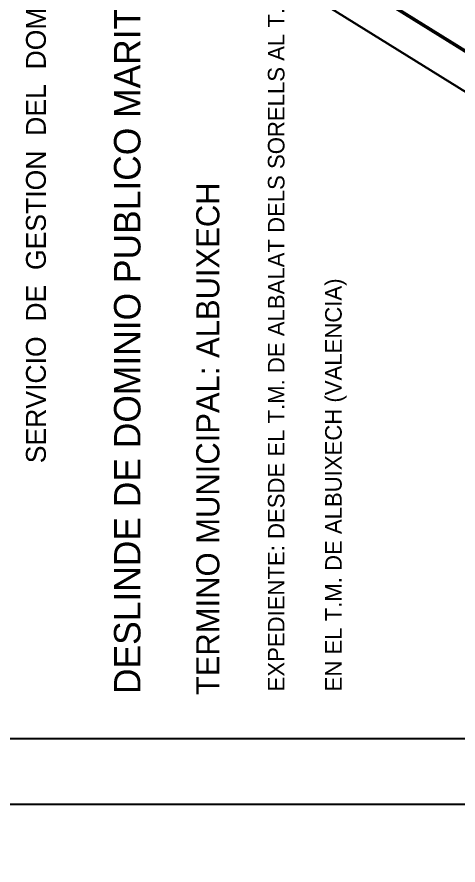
# Model space of a CAD drawing. Extents: x 731154 to 731744, y 4379381 to 4380408.
# Drawn here: x 731220.1 to 731286.8, y 4380201.9 to 4380330 of the extents above; entities that cross this region are included whole.
import ezdxf
from ezdxf.enums import TextEntityAlignment as Align

# ---------------------------------------------------------------- set-up
doc = ezdxf.new("R2010")
doc.units = 0
doc.layers.get('0').update_dxf_attribs({"linetype": 'CONTINUOUS'})

msp = doc.modelspace()

# ---------------------------------------------------------------- texts
at = {"color": 0, "linetype": 'CONTINUOUS'}
for s, height, p in [('DESLINDE DE DOMINIO PUBLICO MARITIMO-TERRESTRE ', 4, (731238.81, 4380227.71)), ('EXPEDIENTE: DESDE EL T.M. DE ALBALAT DELS SORELLS AL T.M. DE MASSALFASAR, ', 2.5, (731260.58, 4380228.11)), ('TERMINO MUNICIPAL: ALBUIXECH', 3.5, (731250.74, 4380227.54)), ('EN EL T.M. DE ALBUIXECH (VALENCIA)', 2.5, (731269.23, 4380228.11))]:
    msp.add_text(s, height=height, rotation=90, dxfattribs=at).set_placement(p)
msp.add_text('SERVICIO  DE  GESTION  DEL  DOMINIO  PUBLICO', height=3, rotation=90, dxfattribs=at).set_placement((731223, 4380311.08), align=Align.MIDDLE)

# ---------------------------------------------------------------- meshes
mesh = msp.add_polyface(dxfattribs=at)
corners = [(731154.5, 4379381), (731154.5, 4379381), (731154.5, 4379571.96), (731462.5, 4379381), (731154.5, 4379746.49), (731744, 4379381), (731154.5, 4380407.5), (731744, 4380042.01), (731744, 4380407.5)]
mesh.append_faces([[corners[k] for k in face] for face in [(0, 1, 3, 2), (2, 3, 5, 4), (4, 5, 7, 6), (6, 7, 8, 8)]], dxfattribs={"vtx0": -1, "vtx2": -1, "color": 0})
mesh = msp.add_polyface(dxfattribs=at)
corners = [(731164.5, 4380221), (731164.5, 4380221), (731164.5, 4380395.27), (731445.58, 4380221), (731164.5, 4380401.5), (731445.58, 4380227.23), (731445.58, 4380401.5)]
mesh.append_faces([[corners[k] for k in face] for face in [(0, 1, 3, 2), (2, 3, 5, 4), (4, 5, 6, 6)]], dxfattribs={"vtx0": -1, "vtx2": -1, "color": 0})
mesh = msp.add_polyface(dxfattribs=at)
corners = [(731164.5, 4379391), (731164.5, 4379391), (731164.5, 4379575.76), (731462.5, 4379391), (731164.5, 4379744.09), (731734, 4379391), (731164.5, 4380211), (731734, 4379857.91), (731462.5, 4380211), (731734, 4380042.67), (731734, 4380211)]
mesh.append_faces([[corners[k] for k in face] for face in [(0, 1, 3, 2), (2, 3, 5, 4), (4, 5, 7, 6), (6, 7, 9, 8), (8, 9, 10, 10)]], dxfattribs={"vtx0": -1, "vtx2": -1, "color": 0})

doc.saveas('drawing.dxf')
